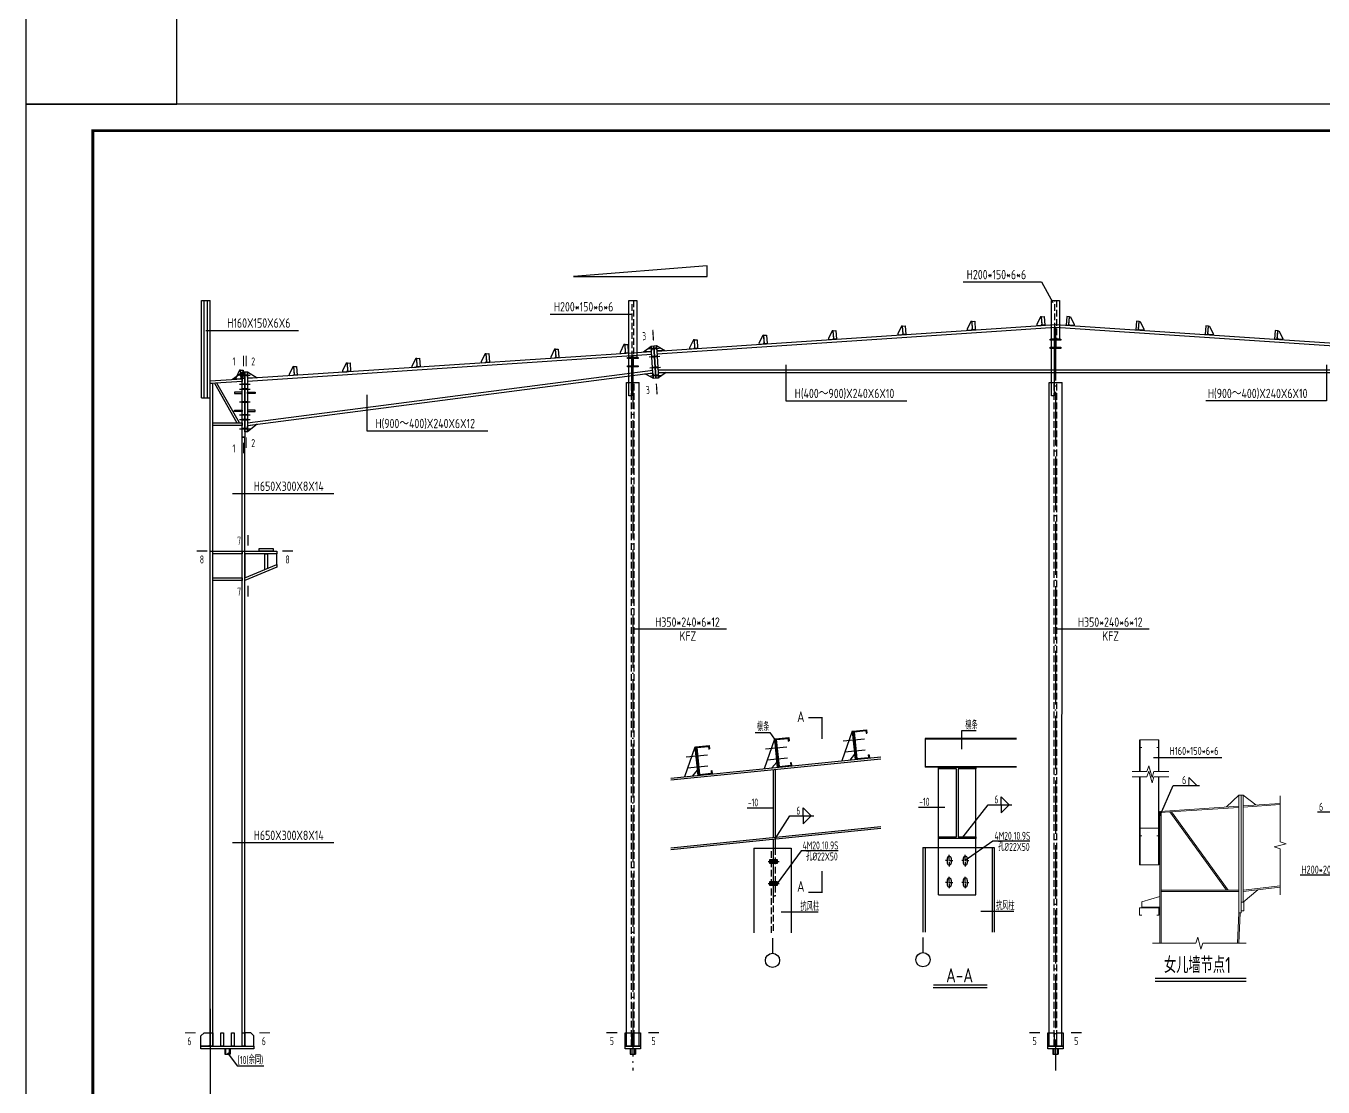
# Model space of a CAD drawing. Extents: x 9539573 to 9710259, y 1656270 to 2510207.
# Drawn here: x 9598809 to 9647288, y 1678941 to 1718589 of the extents above; entities that cross this region are included whole.
import ezdxf
from ezdxf.enums import TextEntityAlignment as Align

# ---------------------------------------------------------------- set-up
doc = ezdxf.new("R2010")
doc.units = 0
doc.header["$LTSCALE"] = 1000
doc.header["$MEASUREMENT"] = 0
for name, pattern in [('30', [0]), ('CABLIN', [0.35, 0.25, -0.1]), ('CONTINOUS', [0]), ('DASH', [0.35, 0.25, -0.1]), ('DOTE', [2.42, 2, -0.2, 0.02, -0.2])]:
    doc.linetypes.add(name, pattern=pattern)
doc.layers.get('0').update_dxf_attribs({"linetype": 'CONTINUOUS'})
for name, color, linetype in [('10', 7, 'CONTINUOUS'), ('114', 2, 'CONTINUOUS'), ('116', 1, 'CONTINUOUS'), ('12', 142, 'CONTINUOUS'), ('14', 142, 'CONTINUOUS'), ('AXIS', 3, 'CONTINUOUS'), ('BOARD1', 2, 'CONTINOUS'), ('BOLT', 3, 'CONTINUOUS'), ('DIM', 3, 'CONTINUOUS'), ('DOTE', 8, 'DOTE'), ('killer_tk0.0000', 1, 'CONTINUOUS'), ('killer_tk3.0000', 1, 'CONTINUOUS'), ('PUB_DIM', 3, 'CONTINUOUS'), ('PUB_TITLE', 4, 'CONTINUOUS'), ('TEXT', 7, 'CONTINUOUS'), ('THIN', 7, 'CONTINUOUS'), ('WELD', 7, 'CONTINUOUS'), ('一般文字', 6, 'CONTINUOUS'), ('字符串标注', 6, 'CONTINUOUS'), ('柱子', 142, 'CONTINUOUS'), ('标注文字', 3, 'CONTINUOUS'), ('螺栓孔标注', 6, 'CONTINUOUS'), ('钢结构', 3, 'CONTINUOUS')]:
    doc.layers.add(name, color=color, linetype=linetype)
doc.styles.add('_HZTXT', font='atssdeng.shx', dxfattribs={"width": 0.8, "bigfont": 'atssdchn.shx'})
doc.styles.add('hztxt', font='atssdeng.shx', dxfattribs={"width": 0.7, "height": 10, "bigfont": 'atssdchn.shx'})
doc.styles.get("Standard").update_dxf_attribs({"font": 'atssdeng.shx', "bigfont": 'atssdchn.shx'})
doc.styles.add('TSSD_Label', font='Tssdeng.shx', dxfattribs={"width": 0.7, "bigfont": 'hztxt.shx'})
doc.styles.add('TSSD_REIN', font='atssdeng.shx', dxfattribs={"width": 0.7, "bigfont": 'atssdchn.shx'})
doc.dimstyles.new('TSSD_LEADER_STYLE_200.0', dxfattribs={"dimtxt": 0.18, "dimasz": 200, "dimexe": 0.18, "dimexo": 0.0625, "dimgap": 0.09, "dimtad": 0, "dimtih": 1, "dimtoh": 1, "dimdec": 4, "dimzin": 0, "dimdsep": 46, "dimtxsty": 'Standard', "dimcen": 0.09, "dimadec": 0, "dimazin": 0, "dimtfac": 1, "dimtdec": 4, "dimtofl": 0, "dimtmove": 0, "dimatfit": 3, "dimfxl": 1, "dimtolj": 1, "dimtzin": 0, "dimarcsym": 0})

# ---------------------------------------------------------------- blocks, each defined once
blk = doc.blocks.new('A$C751245C4')
at = {"layer": '钢结构', "lineweight": 15}
for p, q in [((190, 176), (20, 126)), ((20, 76), (20, 126)), ((190, 76), (190, 176)), ((20, 76), (190, 76)), ((20, 70), (20, 76)), ((20, 70), (190, 70)), ((190, 70), (190, 76))]:
    blk.add_line(p, q, dxfattribs=at)
blk.add_lwpolyline([(20, 0), (3, 0, -0.414214), (0, 3), (0, 67, -0.414214), (3, 70), (177, 70, -0.414214), (180, 67), (180, 3, -0.414214), (177, 0), (160, 0)], format="xyb", dxfattribs=at)
blk = doc.blocks.new('_WELD004')
at = {"color": 0, "linetype": 'ByBlock', "lineweight": 15}
for p, q in [((0, 1), (1, 0)), ((0, 0), (0, 1))]:
    blk.add_line(p, q, dxfattribs=at)

msp = doc.modelspace()

# ---------------------------------------------------------------- hatches: boundary and pattern name
at = {"layer": 'killer_tk0.0000'}
for points in [[(9626611.5, 1687440.5), (9626879.5, 1687440.5), (9626879.5, 1687293.9), (9626611.5, 1687293.9)], [(9626611.5, 1686623.7), (9626879.5, 1686623.7), (9626879.5, 1686477), (9626611.5, 1686477)]]:
    msp.add_hatch(color=256, dxfattribs=at).paths.add_polyline_path(points)
at = {"layer": '钢结构', "lineweight": 15}
h = msp.add_hatch(dxfattribs=at)
h.set_pattern_fill('STEEL', color=256, scale=40, style=0)
h.set_pattern_definition([(45, (6552808.27, 1091627.41), (-89.802561, 89.802561), []), (45, (6552808.27, 1091690.91), (-89.802561, 89.802561), [])])
h.paths.add_polyline_path([(9641152.7, 1687442.1), (9641192.7, 1687442.1), (9641192.7, 1689042.1), (9641152.7, 1689042.1)])

# ---------------------------------------------------------------- linework, layer by layer
at = {"layer": '10', "color": 6, "elevation": -193.1}
msp.add_lwpolyline([(9619272.8, 1709227.4), (9624272.8, 1709227.4), (9624272.8, 1709627.4)], close=True, dxfattribs=at)
at = {"layer": '10', "const_width": 45}
for points in [[(9622236.3, 1707234.9), (9622262.9, 1706835.8)], [(9606939.5, 1706266.7), (9606939.5, 1705866.7)], [(9607039.5, 1706266.7), (9607039.5, 1705866.7)], [(9622396.9, 1704826), (9622370.3, 1705225.1)], [(9606939.5, 1702618.5), (9606939.5, 1703018.5)], [(9607039.5, 1702818.5), (9607039.5, 1703218.5)], [(9607111.3, 1699569.3), (9607111.3, 1699169.3)], [(9605189.5, 1698969.3), (9605589.5, 1698969.3)], [(9608789.5, 1698969.3), (9608389.5, 1698969.3)], [(9607111.3, 1697269.4), (9607111.3, 1697669.4)], [(9604749.5, 1680969.4), (9605149.5, 1680969.4)], [(9607929.5, 1680969.4), (9607529.5, 1680969.4)], [(9620506.3, 1680975.3), (9620906.3, 1680975.3)], [(9622465.6, 1680975.3), (9622065.6, 1680975.3)], [(9636306.3, 1680975.3), (9636706.3, 1680975.3)], [(9638265.6, 1680975.3), (9637865.6, 1680975.3)]]:
    msp.add_lwpolyline(points, dxfattribs=at)
at = {"layer": '114'}
for p, q in [((9622083.3, 1706523.2), (9622482.4, 1706549.8)), ((9622103.2, 1706223.9), (9622502.4, 1706250.5)), ((9606789.5, 1705542.7), (9607189.5, 1705542.7)), ((9622130.3, 1705818.7), (9622529.4, 1705845.3)), ((9622150.2, 1705519.2), (9622549.3, 1705545.8)), ((9606789.5, 1705202.5), (9607189.5, 1705202.5)), ((9606789.5, 1705022.5), (9607189.5, 1705022.5)), ((9606789.5, 1704540.5), (9607189.5, 1704540.5)), ((9606789.5, 1704059.3), (9607189.5, 1704059.3)), ((9606789.5, 1703879.3), (9607189.5, 1703879.3)), ((9606789.5, 1703538.5), (9607189.5, 1703538.5))]:
    msp.add_line(p, q, dxfattribs=at)
at = {"layer": '114', "color": 1, "const_width": 70}
for points in [[(9622183.1, 1706529.8), (9622382.6, 1706543.1)], [(9622203, 1706230.5), (9622402.6, 1706243.8)], [(9606889.5, 1705542.7), (9607089.5, 1705542.7)], [(9622230, 1705825.3), (9622429.6, 1705838.6)], [(9622250, 1705525.8), (9622449.6, 1705539.1)], [(9606889.5, 1705202.5), (9607089.5, 1705202.5)], [(9606889.5, 1705022.5), (9607089.5, 1705022.5)], [(9606889.5, 1704540.5), (9607089.5, 1704540.5)], [(9606889.5, 1704059.3), (9607089.5, 1704059.3)], [(9606889.5, 1703879.3), (9607089.5, 1703879.3)], [(9606889.5, 1703538.5), (9607089.5, 1703538.5)]]:
    msp.add_lwpolyline(points, dxfattribs=at)
at = {"layer": '116'}
for points in [[(9606239.5, 1680369.4), (9606239.5, 1680169.4)], [(9606269.5, 1680369.4), (9606269.5, 1680169.4)], [(9606409.5, 1680369.4), (9606409.5, 1680169.4)], [(9606439.5, 1680369.4), (9606439.5, 1680169.4)], [(9621389.5, 1680369.4), (9621389.5, 1680169.4)], [(9621419.5, 1680369.4), (9621419.5, 1680169.4)], [(9621559.5, 1680369.4), (9621559.5, 1680169.4)], [(9621589.5, 1680369.4), (9621589.5, 1680169.4)], [(9637189.5, 1680369.4), (9637189.5, 1680169.4)], [(9637219.5, 1680369.4), (9637219.5, 1680169.4)], [(9637359.5, 1680369.4), (9637359.5, 1680169.4)], [(9637389.5, 1680369.4), (9637389.5, 1680169.4)], [(9606239.5, 1680169.4), (9606439.5, 1680169.4)], [(9621389.5, 1680169.4), (9621589.5, 1680169.4)], [(9637189.5, 1680169.4), (9637389.5, 1680169.4)]]:
    msp.add_lwpolyline(points, dxfattribs=at)
at = {"layer": '12'}
for points in [[(9633988.8, 1707256.1), (9633991.5, 1707216.2), (9634151.1, 1707226.8), (9634188.4, 1707269.4), (9634169.8, 1707548.8), (9634129.8, 1707546.1), (9633988.8, 1707256.1)], [(9634169.8, 1707548.8), (9634269.5, 1707555.4)], [(9634191, 1707229.5), (9634169.8, 1707548.8)], [(9634269.5, 1707555.4), (9634290.8, 1707236.1)], [(9636588.4, 1707430.7), (9636591, 1707390.8), (9636750.7, 1707401.5), (9636787.9, 1707444), (9636769.3, 1707723.4), (9636729.4, 1707720.8), (9636588.4, 1707430.7)], [(9636769.3, 1707723.4), (9636869.1, 1707730.1)], [(9636790.6, 1707404.1), (9636769.3, 1707723.4)], [(9636890.4, 1707410.8), (9636790.6, 1707404.1)], [(9636869.1, 1707730.1), (9636890.4, 1707410.8)], [(9637709.9, 1707730.1), (9637688.6, 1707410.8)], [(9637688.6, 1707410.8), (9637788.4, 1707404.1)], [(9637809.7, 1707723.4), (9637709.9, 1707730.1)], [(9637788.4, 1707404.1), (9637809.7, 1707723.4)], [(9637990.6, 1707430.7), (9637987.9, 1707390.8), (9637828.3, 1707401.5), (9637791.1, 1707444), (9637809.7, 1707723.4), (9637849.6, 1707720.8), (9637990.6, 1707430.7)], [(9640309.5, 1707555.4), (9640288.2, 1707236.1)], [(9640409.2, 1707548.8), (9640309.5, 1707555.4)], [(9640388, 1707229.5), (9640409.2, 1707548.8)], [(9640590.2, 1707256.1), (9640587.5, 1707216.2), (9640427.9, 1707226.8), (9640390.6, 1707269.4), (9640409.2, 1707548.8), (9640449.1, 1707546.1), (9640590.2, 1707256.1)], [(9626206.1, 1706737.7), (9626208.7, 1706697.8), (9626368.4, 1706708.4), (9626405.6, 1706751), (9626387, 1707030.4), (9626347.1, 1707027.7), (9626206.1, 1706737.7)], [(9626387, 1707030.4), (9626486.8, 1707037)], [(9626408.3, 1706711.1), (9626387, 1707030.4)], [(9626486.8, 1707037), (9626508.1, 1706717.7)], [(9628800.3, 1706910.5), (9628803, 1706870.6), (9628962.6, 1706881.2), (9628999.9, 1706923.8), (9628981.3, 1707203.2), (9628941.3, 1707200.5), (9628800.3, 1706910.5)], [(9628981.3, 1707203.2), (9629081, 1707209.8)], [(9629002.5, 1706883.9), (9628981.3, 1707203.2)], [(9629081, 1707209.8), (9629102.3, 1706890.5)], [(9631394.6, 1707083.3), (9631397.2, 1707043.4), (9631556.9, 1707054), (9631594.1, 1707096.6), (9631575.5, 1707376), (9631535.6, 1707373.3), (9631394.6, 1707083.3)], [(9631575.5, 1707376), (9631675.3, 1707382.6)], [(9631596.8, 1707056.7), (9631575.5, 1707376)], [(9631696.6, 1707063.3), (9631596.8, 1707056.7)], [(9631675.3, 1707382.6), (9631696.6, 1707063.3)], [(9634290.8, 1707236.1), (9634191, 1707229.5)], [(9640288.2, 1707236.1), (9640388, 1707229.5)], [(9642903.7, 1707382.6), (9642882.4, 1707063.3)], [(9642882.4, 1707063.3), (9642982.2, 1707056.7)], [(9643003.5, 1707376), (9642903.7, 1707382.6)], [(9642982.2, 1707056.7), (9643003.5, 1707376)], [(9643184.4, 1707083.3), (9643181.8, 1707043.4), (9643022.1, 1707054), (9642984.9, 1707096.6), (9643003.5, 1707376), (9643043.4, 1707373.3), (9643184.4, 1707083.3)], [(9645498, 1707209.8), (9645476.7, 1706890.5)], [(9645597.7, 1707203.2), (9645498, 1707209.8)], [(9645576.5, 1706883.9), (9645597.7, 1707203.2)], [(9645778.7, 1706910.5), (9645776, 1706870.6), (9645616.4, 1706881.2), (9645579.1, 1706923.8), (9645597.7, 1707203.2), (9645637.6, 1707200.5), (9645778.7, 1706910.5)], [(9618423.3, 1706218.9), (9618426, 1706179), (9618585.7, 1706189.6), (9618622.9, 1706232.2), (9618604.3, 1706511.6), (9618564.4, 1706508.9), (9618423.3, 1706218.9)], [(9618604.3, 1706511.6), (9618704.1, 1706518.2)], [(9618625.6, 1706192.3), (9618604.3, 1706511.6)], [(9618704.1, 1706518.2), (9618725.3, 1706199)], [(9621017.6, 1706392), (9621020.2, 1706352.1), (9621179.9, 1706362.7), (9621217.1, 1706405.3), (9621198.5, 1706684.7), (9621158.6, 1706682), (9621017.6, 1706392)], [(9621198.5, 1706684.7), (9621298.3, 1706691.3)], [(9621219.8, 1706365.4), (9621198.5, 1706684.7)], [(9621298.3, 1706691.3), (9621319.6, 1706372)], [(9623611.8, 1706564.9), (9623614.5, 1706525), (9623774.1, 1706535.6), (9623811.4, 1706578.2), (9623792.8, 1706857.6), (9623752.8, 1706854.9), (9623611.8, 1706564.9)], [(9623792.8, 1706857.6), (9623892.5, 1706864.2)], [(9623814, 1706538.3), (9623792.8, 1706857.6)], [(9623913.8, 1706544.9), (9623814, 1706538.3)], [(9623892.5, 1706864.2), (9623913.8, 1706544.9)], [(9626508.1, 1706717.7), (9626408.3, 1706711.1)], [(9629102.3, 1706890.5), (9629002.5, 1706883.9)], [(9645476.7, 1706890.5), (9645576.5, 1706883.9)], [(9610640.6, 1705699.7), (9610643.3, 1705659.8), (9610803, 1705670.5), (9610840.2, 1705713), (9610821.6, 1705992.4), (9610781.7, 1705989.8), (9610640.6, 1705699.7)], [(9610821.6, 1705992.4), (9610921.4, 1705999.1)], [(9610842.9, 1705673.1), (9610821.6, 1705992.4)], [(9610921.4, 1705999.1), (9610942.6, 1705679.8)], [(9613234.9, 1705872.8), (9613237.5, 1705832.9), (9613397.2, 1705843.5), (9613434.4, 1705886.1), (9613415.8, 1706165.5), (9613375.9, 1706162.8), (9613234.9, 1705872.8)], [(9613415.8, 1706165.5), (9613515.6, 1706172.1)], [(9613437.1, 1705846.2), (9613415.8, 1706165.5)], [(9613515.6, 1706172.1), (9613536.9, 1705852.8)], [(9615829.1, 1706045.9), (9615831.8, 1706005.9), (9615991.4, 1706016.6), (9616028.7, 1706059.2), (9616010, 1706338.5), (9615970.1, 1706335.9), (9615829.1, 1706045.9)], [(9616010, 1706338.5), (9616109.8, 1706345.2)], [(9616031.3, 1706019.3), (9616010, 1706338.5)], [(9616131.1, 1706025.9), (9616031.3, 1706019.3)], [(9616109.8, 1706345.2), (9616131.1, 1706025.9)], [(9618725.3, 1706199), (9618625.6, 1706192.3)], [(9621319.6, 1706372), (9621219.8, 1706365.4)], [(9606649.5, 1705433.5), (9606652.2, 1705393.6), (9606811.8, 1705404.2), (9606849.1, 1705446.8), (9606830.4, 1705726.2), (9606790.5, 1705723.5), (9606649.5, 1705433.5)], [(9606830.4, 1705726.2), (9606930.2, 1705732.8)], [(9606851.7, 1705406.9), (9606830.4, 1705726.2)], [(9606930.2, 1705732.8), (9606951.5, 1705413.5)], [(9608645.1, 1705566.6), (9608647.7, 1705526.7), (9608807.4, 1705537.4), (9608844.6, 1705579.9), (9608826, 1705859.3), (9608786.1, 1705856.6), (9608645.1, 1705566.6)], [(9608826, 1705859.3), (9608925.8, 1705866)], [(9608847.3, 1705540), (9608826, 1705859.3)], [(9608947.1, 1705546.7), (9608847.3, 1705540)], [(9608925.8, 1705866), (9608947.1, 1705546.7)], [(9610942.6, 1705679.8), (9610842.9, 1705673.1)], [(9613536.9, 1705852.8), (9613437.1, 1705846.2)], [(9606951.5, 1705413.5), (9606851.7, 1705406.9)]]:
    msp.add_lwpolyline(points, dxfattribs=at)
at = {"layer": '14'}
for p, q in [((9621203.5, 1680469.4), (9621203.5, 1680969.4)), ((9621203.5, 1680969.4), (9621439.5, 1680969.4)), ((9621439.5, 1680969.4), (9621439.5, 1680469.4)), ((9621539.5, 1680469.4), (9621539.5, 1680969.4)), ((9621539.5, 1680969.4), (9621775.5, 1680969.4)), ((9621775.5, 1680969.4), (9621775.5, 1680469.4)), ((9637003.5, 1680469.4), (9637003.5, 1680969.4)), ((9637003.5, 1680969.4), (9637239.5, 1680969.4)), ((9637239.5, 1680969.4), (9637239.5, 1680469.4)), ((9637339.5, 1680469.4), (9637339.5, 1680969.4)), ((9637339.5, 1680969.4), (9637575.5, 1680969.4)), ((9637575.5, 1680969.4), (9637575.5, 1680469.4)), ((9621203.5, 1680369.4), (9621203.5, 1680469.4)), ((9621439.5, 1680469.4), (9621203.5, 1680469.4)), ((9621203.5, 1680469.4), (9621775.5, 1680469.4)), ((9621775.5, 1680369.4), (9621203.5, 1680369.4)), ((9621775.5, 1680469.4), (9621539.5, 1680469.4)), ((9621775.5, 1680469.4), (9621775.5, 1680369.4)), ((9637003.5, 1680369.4), (9637003.5, 1680469.4)), ((9637239.5, 1680469.4), (9637003.5, 1680469.4)), ((9637003.5, 1680469.4), (9637575.5, 1680469.4)), ((9637575.5, 1680369.4), (9637003.5, 1680369.4)), ((9637575.5, 1680469.4), (9637339.5, 1680469.4)), ((9637575.5, 1680469.4), (9637575.5, 1680369.4))]:
    msp.add_line(p, q, dxfattribs=at)
for points in [[(9621890.4, 1706410.1), (9622176.4, 1706629.6)], [(9622187.1, 1706470), (9622149.8, 1706427.4)], [(9622176.4, 1706629.6), (9622276.2, 1706636.3)], [(9622257.2, 1705418.1), (9622176.4, 1706629.6)], [(9622176.4, 1706629.6), (9622187.1, 1706470)], [(9622276.2, 1706636.3), (9622376, 1706642.9)], [(9622276.2, 1706636.3), (9622357, 1705424.7)], [(9622357, 1705424.7), (9622276.2, 1706636.3)], [(9622376, 1706642.9), (9622456.7, 1705431.4)], [(9622386.6, 1706483.3), (9622376, 1706642.9)], [(9622376, 1706642.9), (9622688.6, 1706463.3)], [(9622429.2, 1706446), (9622386.6, 1706483.3)], [(9622688.6, 1706463.3), (9622429.2, 1706446)], [(9622149.8, 1706427.4), (9621890.4, 1706410.1)], [(9606530.3, 1705385.4), (9606889.5, 1705649.4)], [(9606889.5, 1703218.5), (9606889.5, 1705666.7)], [(9606889.5, 1705666.7), (9606989.5, 1705666.7)], [(9606889.5, 1705649.4), (9606889.5, 1705449.4)], [(9606989.5, 1705666.7), (9606989.5, 1703218.5)], [(9606989.5, 1703418.5), (9606989.5, 1705666.7)], [(9606989.5, 1705666.7), (9607089.5, 1705666.7)], [(9607089.5, 1705666.7), (9607089.5, 1703418.5)], [(9607089.5, 1705462.7), (9607089.5, 1705662.7)], [(9607089.5, 1705662.7), (9607448.7, 1705446.7)], [(9621945.9, 1705587), (9622203.7, 1705620.4)], [(9622256.7, 1705426), (9621945.9, 1705587)], [(9622203.7, 1705620.4), (9622246, 1705585.7)], [(9622246, 1705585.7), (9622256.7, 1705426)], [(9622445.6, 1705598.6), (9622482.9, 1705638.5)], [(9622456.2, 1705438.9), (9622445.6, 1705598.6)], [(9622742.9, 1705638.5), (9622456.2, 1705438.9)], [(9622482.9, 1705638.5), (9622742.9, 1705638.5)], [(9605689.5, 1705329.4), (9606889.5, 1705409.4)], [(9605689.5, 1705229.1), (9605689.5, 1705329.4)], [(9606889.5, 1705309.2), (9605689.5, 1705229.1)], [(9605850.5, 1705239.9), (9606688.9, 1703758.9)], [(9606793.2, 1703758.9), (9605944.1, 1705246.1)], [(9606849.6, 1705406.7), (9606530.3, 1705385.4)], [(9606889.5, 1705449.4), (9606849.6, 1705406.7)], [(9606889.5, 1705409.4), (9606889.5, 1705309.2)], [(9607129.4, 1705425.4), (9607089.5, 1705462.7)], [(9607448.7, 1705446.7), (9607129.4, 1705425.4)], [(9622357, 1705424.7), (9622257.2, 1705418.1)], [(9622456.7, 1705431.4), (9622357, 1705424.7)], [(9606889.5, 1704902.5), (9606599.5, 1704902.5)], [(9606599.5, 1704902.5), (9606599.5, 1704852.5)], [(9606599.5, 1704852.5), (9606889.5, 1704852.5)], [(9606889.5, 1704852.5), (9606889.5, 1704902.5)], [(9607089.5, 1704902.5), (9607379.5, 1704902.5)], [(9607089.5, 1704852.5), (9607089.5, 1704902.5)], [(9607379.5, 1704852.5), (9607089.5, 1704852.5)], [(9607379.5, 1704902.5), (9607379.5, 1704852.5)], [(9606599.5, 1704179.3), (9606599.5, 1704229.3)], [(9606599.5, 1704229.3), (9606889.5, 1704229.3)], [(9606889.5, 1704179.3), (9606599.5, 1704179.3)], [(9606889.5, 1704229.3), (9606889.5, 1704179.3)], [(9607379.5, 1704229.3), (9607089.5, 1704229.3)], [(9607089.5, 1704229.3), (9607089.5, 1704179.3)], [(9607089.5, 1704179.3), (9607379.5, 1704179.3)], [(9607379.5, 1704179.3), (9607379.5, 1704229.3)], [(9605789.5, 1703758.9), (9606889.5, 1703758.9)], [(9605789.5, 1703658.9), (9605789.5, 1703758.9)], [(9606889.5, 1703658.9), (9605789.5, 1703658.9)], [(9606889.5, 1703758.9), (9606889.5, 1703658.9)], [(9607446.5, 1703704.8), (9607089.5, 1703418.5)], [(9607089.5, 1703618.5), (9607129.2, 1703663.7)], [(9607089.5, 1703418.5), (9607089.5, 1703618.5)], [(9607129.2, 1703663.7), (9607446.5, 1703704.8)], [(9606989.5, 1703218.5), (9606889.5, 1703218.5)], [(9607089.5, 1703418.5), (9606989.5, 1703418.5)], [(9605789.5, 1698969.3), (9606889.5, 1698969.3)], [(9605789.5, 1698869.3), (9605789.5, 1698969.3)], [(9606889.5, 1698869.3), (9605789.5, 1698869.3)], [(9606889.5, 1698969.3), (9606889.5, 1698869.3)], [(9606989.5, 1698969.3), (9608189.5, 1698969.3)], [(9606989.5, 1698869.3), (9606989.5, 1698969.3)], [(9608189.5, 1698869.3), (9606989.5, 1698869.3)], [(9606989.5, 1698869.3), (9606989.5, 1697969.4)], [(9608189.5, 1698869.3), (9606989.5, 1698869.3)], [(9607529.5, 1699069.3), (9608049.5, 1699069.3)], [(9607529.5, 1698969.3), (9607529.5, 1699069.3)], [(9608049.5, 1698969.3), (9607529.5, 1698969.3)], [(9607739.5, 1698281.9), (9607739.5, 1698869.3)], [(9607739.5, 1698869.3), (9607839.5, 1698869.3)], [(9607839.5, 1698869.3), (9607839.5, 1698323.5)], [(9608049.5, 1699069.3), (9608049.5, 1698969.3)], [(9608189.5, 1698969.3), (9608189.5, 1698869.3)], [(9608189.5, 1698469.3), (9608189.5, 1698869.3)], [(9606989.5, 1697969.4), (9608189.5, 1698469.3)], [(9606989.5, 1697969.4), (9608189.5, 1698469.3)], [(9608189.5, 1698369.3), (9606989.5, 1697869.4)], [(9608189.5, 1698469.3), (9608189.5, 1698369.3)], [(9605789.5, 1697969.4), (9606889.5, 1697969.4)], [(9605789.5, 1697869.4), (9605789.5, 1697969.4)], [(9606889.5, 1697869.4), (9605789.5, 1697869.4)], [(9606889.5, 1697969.4), (9606889.5, 1697869.4)], [(9606989.5, 1697869.4), (9606989.5, 1697969.4)], [(9605349.5, 1680849.4), (9605469.5, 1680969.4)], [(9605349.5, 1680469.4), (9605349.5, 1680849.4)], [(9605469.5, 1680969.4), (9605689.5, 1680969.4)], [(9605689.5, 1680969.4), (9605689.5, 1680509.4)], [(9605689.5, 1680469.4), (9605689.5, 1680969.4)], [(9605689.5, 1680969.4), (9605789.5, 1680969.4)], [(9605789.5, 1680969.4), (9605789.5, 1680469.4)], [(9606089.5, 1680469.4), (9606089.5, 1680969.4)], [(9606089.5, 1680969.4), (9606189.5, 1680969.4)], [(9606189.5, 1680969.4), (9606189.5, 1680469.4)], [(9606489.5, 1680469.4), (9606489.5, 1680969.4)], [(9606489.5, 1680969.4), (9606589.5, 1680969.4)], [(9606589.5, 1680969.4), (9606589.5, 1680469.4)], [(9606889.5, 1680469.4), (9606889.5, 1680969.4)], [(9606889.5, 1680969.4), (9606989.5, 1680969.4)], [(9606989.5, 1680969.4), (9606989.5, 1680509.4)], [(9607209.5, 1680969.4), (9606989.5, 1680969.4)], [(9606989.5, 1680969.4), (9606989.5, 1680469.4)], [(9607329.5, 1680849.4), (9607209.5, 1680969.4)], [(9607329.5, 1680469.4), (9607329.5, 1680849.4)], [(9605349.5, 1680369.4), (9605349.5, 1680469.4)], [(9605349.5, 1680469.4), (9607329.5, 1680469.4)], [(9605649.5, 1680469.4), (9605349.5, 1680469.4)], [(9607329.5, 1680369.4), (9605349.5, 1680369.4)], [(9605689.5, 1680509.4), (9605649.5, 1680469.4)], [(9605789.5, 1680469.4), (9605689.5, 1680469.4)], [(9606189.5, 1680469.4), (9606089.5, 1680469.4)], [(9606589.5, 1680469.4), (9606489.5, 1680469.4)], [(9606989.5, 1680469.4), (9606889.5, 1680469.4)], [(9606989.5, 1680509.4), (9607029.5, 1680469.4)], [(9607029.5, 1680469.4), (9607329.5, 1680469.4)], [(9607329.5, 1680469.4), (9607329.5, 1680369.4)]]:
    msp.add_lwpolyline(points, dxfattribs=at)
at = {"layer": 'AXIS'}
for p, q in [((9633316.1, 1687441.5, -200), (9633316.1, 1687611.9, -200)), ((9633916.2, 1687441.5, -200), (9633916.2, 1687611.9, -200)), ((9633275.5, 1687400.8, -200), (9633181.2, 1687400.8, -200)), ((9633322.9, 1687400.8, -200), (9633309.3, 1687400.8, -200)), ((9633316.1, 1687407.6, -200), (9633316.1, 1687394, -200)), ((9633316.1, 1687360.2, -200), (9633316.1, 1687186.4, -200)), ((9633356.8, 1687400.8, -200), (9633451, 1687400.8, -200)), ((9633875.5, 1687400.8, -200), (9633781.3, 1687400.8, -200)), ((9633923, 1687400.8, -200), (9633909.4, 1687400.8, -200)), ((9633916.2, 1687407.6, -200), (9633916.2, 1687394, -200)), ((9633916.2, 1687360.2, -200), (9633916.2, 1687186.4, -200)), ((9633956.8, 1687400.8, -200), (9634051.1, 1687400.8, -200)), ((9633275.5, 1686583.9, -200), (9633181.2, 1686583.9, -200)), ((9633322.9, 1686583.9, -200), (9633309.3, 1686583.9, -200)), ((9633316.1, 1686624.6, -200), (9633316.1, 1686795.1, -200)), ((9633316.1, 1686590.7, -200), (9633316.1, 1686577.2, -200)), ((9633356.8, 1686583.9, -200), (9633451, 1686583.9, -200)), ((9633875.5, 1686583.9, -200), (9633781.3, 1686583.9, -200)), ((9633923, 1686583.9, -200), (9633909.4, 1686583.9, -200)), ((9633916.2, 1686624.6, -200), (9633916.2, 1686795.1, -200)), ((9633916.2, 1686590.7, -200), (9633916.2, 1686577.2, -200)), ((9633956.8, 1686583.9, -200), (9634051.1, 1686583.9, -200)), ((9633316.1, 1686543.3, -200), (9633316.1, 1686369.5, -200)), ((9633916.2, 1686543.3, -200), (9633916.2, 1686369.5, -200))]:
    msp.add_line(p, q, dxfattribs=at)
at = {"layer": 'BOARD1'}
msp.add_line((9641012.2, 1682902.7, 230993.1), (9644419.9, 1682902.7, 230993.1), dxfattribs=at)
at = {"layer": 'BOLT'}
for centre, start, end in [((9633316.1, 1687494, -200), 0, 180), ((9633916.2, 1687494, -200), 0, 180), ((9633316.1, 1687307, -200), 180, 0), ((9633916.2, 1687307, -200), 180, 0), ((9633316.1, 1686677.2, -200), 0, 180), ((9633916.2, 1686677.2, -200), 0, 180), ((9633316.1, 1686490.1, -200), 180, 0), ((9633916.2, 1686490.1, -200), 180, 0)]:
    msp.add_arc(centre, 73.2, start, end, dxfattribs=at)
at = {"layer": 'DIM'}
for p, q in [((9626712, 1684504.2, -200), (9626712, 1683940.2, -200)), ((9632334.7, 1684529.8, -200), (9632334.7, 1683965.8, -200))]:
    msp.add_line(p, q, dxfattribs=at)
for centre in [(9626712, 1683673.5, -200), (9632334.7, 1683699.1, -200)]:
    msp.add_circle(centre, 266.7, dxfattribs=at)
at = {"layer": 'DOTE'}
for points in [[(9637289.9, 1707337.1), (9637289.5, 1679564.4)], [(9621489.9, 1706283.2), (9621489.5, 1679564.4)]]:
    msp.add_lwpolyline(points, dxfattribs=at)
at = {"layer": 'killer_tk0.0000', "color": 7}
for p, q in [((9626781.2, 1691945.9, -200), (9626397.6, 1690834.8, -200)), ((9626781.2, 1691945.9, -200), (9626821, 1691949.9, -200)), ((9626781.2, 1691945.9, -200), (9626888.4, 1690884.3, -200)), ((9626821, 1691949.9, -200), (9627318.5, 1692000.1, -200)), ((9626821, 1691949.9, -200), (9626928.2, 1690888.3, -200)), ((9626853.9, 1691923, -200), (9627291.7, 1691967.2, -200)), ((9626853.9, 1691923, -200), (9626955, 1690921.2, -200)), ((9627291.7, 1691967.2, -200), (9627301.4, 1691871.1, -200)), ((9627318.5, 1692000.1, -200), (9627331.2, 1691874.1, -200)), ((9629688.4, 1692239.3, -200), (9629304.7, 1691128.2, -200)), ((9629688.4, 1692239.3, -200), (9629728.2, 1692243.3, -200)), ((9629688.4, 1692239.3, -200), (9629795.5, 1691177.7, -200)), ((9629728.2, 1692243.3, -200), (9630225.7, 1692293.5, -200)), ((9629728.2, 1692243.3, -200), (9629835.3, 1691181.7, -200)), ((9629761.1, 1692216.4, -200), (9630198.8, 1692260.6, -200)), ((9629761.1, 1692216.4, -200), (9629862.2, 1691214.6, -200)), ((9630198.8, 1692260.6, -200), (9630208.5, 1692164.5, -200)), ((9630208.5, 1692164.5, -200), (9630238.4, 1692167.5, -200)), ((9630225.7, 1692293.5, -200), (9630238.4, 1692167.5, -200)), ((9623812, 1691646.2, -200), (9623428.3, 1690535.1, -200)), ((9623812, 1691646.2, -200), (9623851.8, 1691650.2, -200)), ((9623812, 1691646.2, -200), (9623919.1, 1690584.6, -200)), ((9623851.8, 1691650.2, -200), (9624349.3, 1691700.4, -200)), ((9623851.8, 1691650.2, -200), (9623958.9, 1690588.7, -200)), ((9623884.7, 1691623.4, -200), (9624322.4, 1691667.6, -200)), ((9623884.7, 1691623.4, -200), (9623985.8, 1690621.5, -200)), ((9624322.4, 1691667.6, -200), (9624332.1, 1691571.4, -200)), ((9624332.1, 1691571.4, -200), (9624362, 1691574.4, -200)), ((9624349.3, 1691700.4, -200), (9624362, 1691574.4, -200)), ((9627301.4, 1691871.1, -200), (9627331.2, 1691874.1, -200)), ((9622911.7, 1690483, -200), (9630762.7, 1691275.3, -200)), ((9622911.7, 1690416, -200), (9630762.7, 1691208.3, -200)), ((9626868.3, 1691083.3, -200), (9626689.4, 1690864.2, -200)), ((9627425.7, 1690938.5, -200), (9626928.2, 1690888.3, -200)), ((9626955, 1690921.2, -200), (9627392.8, 1690965.4, -200)), ((9627383.1, 1691061.5, -200), (9627412.9, 1691064.6, -200)), ((9627383.1, 1691061.5, -200), (9627392.8, 1690965.4, -200)), ((9627383.1, 1691061.5, -200), (9627392.8, 1690965.4, -200)), ((9627412.9, 1691064.6, -200), (9627425.7, 1690938.5, -200)), ((9629775.5, 1691376.7, -200), (9629596.5, 1691157.6, -200)), ((9630332.8, 1691231.9, -200), (9629835.3, 1691181.7, -200)), ((9629862.2, 1691214.6, -200), (9630299.9, 1691258.8, -200)), ((9630290.2, 1691354.9, -200), (9630320.1, 1691358, -200)), ((9630290.2, 1691354.9, -200), (9630299.9, 1691258.8, -200)), ((9630290.2, 1691354.9, -200), (9630299.9, 1691258.8, -200)), ((9630320.1, 1691358, -200), (9630332.8, 1691231.9, -200)), ((9623899.1, 1690783.6, -200), (9623720.1, 1690564.6, -200)), ((9624456.4, 1690638.9, -200), (9623958.9, 1690588.7, -200)), ((9623985.8, 1690621.5, -200), (9624423.5, 1690665.7, -200)), ((9624413.8, 1690761.9, -200), (9624443.7, 1690764.9, -200)), ((9624413.8, 1690761.9, -200), (9624423.5, 1690665.7, -200)), ((9624413.8, 1690761.9, -200), (9624423.5, 1690665.7, -200)), ((9624443.7, 1690764.9, -200), (9624456.4, 1690638.9, -200)), ((9622911.7, 1687883.5, -200), (9630762.7, 1688675.9, -200)), ((9622911.7, 1687816.5, -200), (9630762.7, 1688608.9, -200)), ((9626011.7, 1687866.7, -200), (9626011.7, 1684704.2, -200)), ((9626011.7, 1687866.7, -200), (9627412.4, 1687866.7, -200)), ((9627412.4, 1687866.7, -200), (9627412.4, 1684704.2, -200)), ((9632334.7, 1687892.4, -200), (9632334.7, 1684729.8, -200)), ((9632334.7, 1687892.4, -200), (9635001.3, 1687892.4, -200)), ((9632410.7, 1687892.4, -200), (9632410.7, 1684729.8, -200)), ((9634925.3, 1687892.4, -200), (9634925.3, 1684729.8, -200)), ((9635001.3, 1687892.4, -200), (9635001.3, 1684729.8, -200))]:
    msp.add_line(p, q, dxfattribs=at)
at = {"layer": 'killer_tk0.0000'}
for p, q in [((9629356.6, 1691871.8, -200), (9630152.1, 1691952.1, -200)), ((9626449.4, 1691578.4, -200), (9627245, 1691658.7, -200)), ((9629414, 1691462.6, -200), (9630173.8, 1691539.2, -200)), ((9623480.2, 1691278.7, -200), (9624275.7, 1691359, -200)), ((9623537.6, 1690869.5, -200), (9624297.4, 1690946.2, -200)), ((9626506.8, 1691169.1, -200), (9627266.7, 1691245.8, -200)), ((9626547, 1687367.2, -200), (9626957.4, 1687367.2, -200)), ((9626547, 1686550.3, -200), (9626957.4, 1686550.3, -200))]:
    msp.add_line(p, q, dxfattribs=at)
at = {"layer": 'killer_tk0.0000', "color": 3}
for p, q in [((9632419.8, 1691959.1, -200), (9632419.8, 1690892.1, -200)), ((9635831.8, 1691959.1, -200), (9632419.8, 1691959.1, -200)), ((9635831.8, 1691940.1, -200), (9632419.8, 1691940.1, -200)), ((9635831.8, 1690911.1, -200), (9632419.8, 1690911.1, -200)), ((9635831.8, 1690892.1, -200), (9632419.8, 1690892.1, -200))]:
    msp.add_line(p, q, dxfattribs=at)
at = {"layer": 'killer_tk0.0000', "color": 7, "elevation": -200}
for points in [[(9626745.5, 1688270.5), (9626745.5, 1690802.9)], [(9626812.5, 1690809.6), (9626812.5, 1688277.2)], [(9632915.8, 1688292.4), (9633582.7, 1688292.4), (9633582.7, 1690825.4), (9632915.8, 1690825.4), (9632915.8, 1690892.1), (9634316.5, 1690892.1), (9634316.5, 1690825.4), (9633649.7, 1690825.4), (9633649.7, 1688292.4), (9634316.5, 1688292.4), (9634316.5, 1688225.7), (9632915.8, 1688225.7), (9632915.8, 1688292.4)], [(9626745.5, 1687866.7), (9626745.5, 1688203.5)], [(9626812.5, 1688210.2), (9626812.5, 1687866.7)]]:
    msp.add_lwpolyline(points, dxfattribs=at)
at = {"layer": 'killer_tk0.0000', "linetype": 'CABLIN', "elevation": -200}
for points in [[(9626678.5, 1684704.2), (9626678.5, 1687866.7)], [(9626812.5, 1687866.7), (9626812.5, 1686073.4), (9626745.5, 1686073.4), (9626745.5, 1687866.7)], [(9626745.5, 1684774.9), (9626745.5, 1687866.7)]]:
    msp.add_lwpolyline(points, dxfattribs=at)
at = {"layer": 'killer_tk0.0000', "elevation": -200}
for points in [[(9626611.5, 1687440.5), (9626879.5, 1687440.5), (9626879.5, 1687293.9), (9626611.5, 1687293.9)], [(9626611.5, 1686623.7), (9626879.5, 1686623.7), (9626879.5, 1686477), (9626611.5, 1686477)]]:
    msp.add_lwpolyline(points, close=True, dxfattribs=at)
at = {"layer": 'killer_tk0.0000'}
for points in [[(9629713.7, 1691988.2, -200), (9629783.4, 1691995.3, -200), (9629729.8, 1691829.1, -200), (9629799.4, 1691836.1, -200)], [(9626806.6, 1691694.8, -200), (9626876.2, 1691701.9, -200), (9626822.6, 1691535.6, -200), (9626892.3, 1691542.7, -200)], [(9629755.2, 1691577.4, -200), (9629824.8, 1691584.4, -200), (9629771.3, 1691418.2, -200), (9629840.9, 1691425.2, -200)], [(9623837.3, 1691395.2, -200), (9623907, 1691402.2, -200), (9623853.4, 1691236, -200), (9623923, 1691243, -200)], [(9623878.8, 1690984.3, -200), (9623948.4, 1690991.4, -200), (9623894.9, 1690825.1, -200), (9623964.5, 1690832.2, -200)], [(9626848, 1691284, -200), (9626917.7, 1691291, -200), (9626864.1, 1691124.8, -200), (9626933.8, 1691131.8, -200)]]:
    msp.add_solid(points, dxfattribs=at)
at = {"layer": 'killer_tk3.0000', "color": 3, "linetype": '30', "ltscale": 0.02}
for p, q in [((9632915.8, 1686124, -200), (9632915.8, 1690892.1, -200)), ((9634316.5, 1686124, -200), (9634316.5, 1690892.1, -200)), ((9633242.9, 1687494, -200), (9633242.9, 1687307, -200)), ((9633389.3, 1687494, -200), (9633389.3, 1687307, -200)), ((9633843, 1687494, -200), (9633843, 1687307, -200)), ((9633989.4, 1687494, -200), (9633989.4, 1687307, -200)), ((9633242.9, 1686677.2, -200), (9633242.9, 1686490.1, -200)), ((9633389.3, 1686677.2, -200), (9633389.3, 1686490.1, -200)), ((9633843, 1686677.2, -200), (9633843, 1686490.1, -200)), ((9633989.4, 1686677.2, -200), (9633989.4, 1686490.1, -200)), ((9632915.8, 1686124, -200), (9634316.5, 1686124, -200))]:
    msp.add_line(p, q, dxfattribs=at)
at = {"layer": 'PUB_DIM'}
msp.add_line((9605689.5, 1681869.4), (9605689.5, 1677239.1), dxfattribs=at)
at = {"layer": 'PUB_TITLE', "color": 1}
msp.add_lwpolyline([(9598809.4, 1715670.4), (9604452.9, 1715670.4), (9604452.9, 1721982.8), (9598809.4, 1721982.8)], close=True, dxfattribs=at)
at = {"layer": 'PUB_TITLE'}
msp.add_lwpolyline([(9598809.4, 1656270.4), (9682909.4, 1656270.4), (9682909.4, 1715670.4), (9598809.4, 1715670.4)], close=True, dxfattribs=at)
at = {"layer": 'PUB_TITLE', "const_width": 100}
msp.add_lwpolyline([(9601309.4, 1657270.4), (9681909.4, 1657270.4), (9681909.4, 1714670.4), (9601309.4, 1714670.4)], close=True, dxfattribs=at)
at = {"layer": 'TEXT'}
for p, q in [((9640955.5, 1691252.1, 200), (9643510.2, 1691252.1, 200)), ((9646429.6, 1686870.6), (9648418.4, 1686870.6))]:
    msp.add_line(p, q, dxfattribs=at)
at = {"layer": 'THIN', "lineweight": 15}
for points in [[(9640152.7, 1690728.9), (9640706.8, 1690728.9), (9640776.8, 1690948.9), (9640896.8, 1690508.9), (9640966.8, 1690728.9), (9641520.8, 1690728.9)], [(9640152.7, 1690528.9), (9640706.8, 1690528.9), (9640776.8, 1690748.9), (9640896.8, 1690308.9), (9640966.8, 1690528.9), (9641520.8, 1690528.9)], [(9645685.8, 1689821.7), (9645685.8, 1688104.5), (9645905.8, 1688034.5), (9645465.8, 1687914.5), (9645685.8, 1687844.5), (9645685.8, 1686127.2)], [(9640912.7, 1684317.3), (9642535, 1684317.3), (9642605, 1684537.3), (9642725, 1684097.3), (9642795, 1684317.3), (9644417.3, 1684317.3)]]:
    msp.add_lwpolyline(points, dxfattribs=at)
at = {"layer": 'WELD'}
for p, q in [((9641691.5, 1690210.1), (9642669.9, 1690210.1)), ((9647761.7, 1689213.6), (9647084.2, 1689213.6))]:
    msp.add_line(p, q, dxfattribs=at)
at = {"layer": '一般文字', "color": 2}
msp.add_line((9632721.7, 1682666.7, -200), (9634736.1, 1682666.7, -200), dxfattribs=at)
at = {"layer": '一般文字', "color": 6, "linetype": 'Continuous', "lineweight": -3, "const_width": 50, "elevation": -200}
for points in [[(9628056.6, 1692741.9), (9628556.6, 1692741.9), (9628556.6, 1691941.9)], [(9628556.6, 1687018.2), (9628556.6, 1686218.2), (9628056.6, 1686218.2)]]:
    msp.add_lwpolyline(points, dxfattribs=at)
at = {"layer": '一般文字', "color": 2}
for points, const_width, elevation in [([(9632718.8, 1682755), (9634735.9, 1682755)], 45, -200), ([(9641012.2, 1683002.8), (9644419.9, 1683002.8)], 54, 230993.1)]:
    msp.add_lwpolyline(points, dxfattribs=dict(at, const_width=const_width, elevation=elevation))
at = {"layer": '字符串标注'}
for p, q in [((9606343.2, 1680214.9), (9606707.3, 1679731.4)), ((9606707.3, 1679731.4), (9607699.2, 1679731.4))]:
    msp.add_line(p, q, dxfattribs=at)
at = {"layer": '柱子'}
for p, q in [((9621249.5, 1680469.4, -200), (9621251.1, 1705268.6, -200)), ((9621251.1, 1705268.6, -200), (9621731.1, 1705268.5, -200)), ((9621729.5, 1680469.4, -200), (9621731.1, 1705268.6, -200)), ((9637049.5, 1680469.4, -200), (9637051.1, 1705262.2, -200)), ((9637051.1, 1705262.2, -200), (9637531.1, 1705262.1, -200)), ((9637529.5, 1680469.4, -200), (9637531.1, 1705262.2, -200))]:
    msp.add_line(p, q, dxfattribs=at)
at = {"layer": '柱子', "linetype": 'DASH'}
for p, q in [((9621439.5, 1680469.4, -200), (9621441.1, 1705268.6, -200)), ((9621539.5, 1680469.4, -200), (9621541.1, 1705268.6, -200)), ((9637239.5, 1680469.4, -200), (9637241.1, 1705262.1, -200)), ((9637339.5, 1680469.4, -200), (9637341.1, 1705262.2, -200))]:
    msp.add_line(p, q, dxfattribs=at)
at = {"layer": '柱子'}
for points in [[(9605369.5, 1704696.5), (9605369.5, 1708329.4)], [(9605369.5, 1708329.4), (9605469.5, 1708329.4)], [(9605369.5, 1708329.4), (9605689.5, 1708329.4)], [(9605469.5, 1704696.5), (9605469.5, 1708329.4)], [(9605589.5, 1704696.5), (9605589.5, 1708329.4)], [(9605589.5, 1708329.4), (9605689.5, 1708329.4)], [(9605689.5, 1704696.5), (9605689.5, 1708329.4)], [(9637439.8, 1708329.4), (9637439.5, 1706891.1), (9637139.5, 1706891.1), (9637139.8, 1708329.4), (9637439.8, 1708329.4), (9637439.8, 1708329.4), (9637439.8, 1708329.4)], [(9634889.5, 1707276), (9637289.5, 1707437.4)], [(9637289.5, 1707437.4), (9639689.5, 1707276)], [(9622389.3, 1706443.4), (9634889.5, 1707276)], [(9622395.9, 1706343.6), (9634896.2, 1707176.2)], [(9634896.2, 1707176.3), (9637289.5, 1707337.1)], [(9637289.5, 1707337.1), (9639682.8, 1707176.2)], [(9639682.8, 1707176.2), (9652183.1, 1706343.6)], [(9639689.5, 1707276), (9652189.7, 1706443.4)], [(9607089.5, 1705422.7), (9622189.7, 1706430.1)], [(9607089.5, 1705322.5), (9622196.4, 1706330.3)], [(9607089.5, 1703759.3), (9622236.7, 1705725.6)], [(9607089.5, 1703658.5), (9622243.4, 1705625.6)], [(9622436.3, 1705738.5), (9634992.3, 1705739.6)], [(9622442.9, 1705638.5), (9634999, 1705639.6)], [(9634992.3, 1705739.7), (9637289.5, 1705741.3)], [(9634999, 1705639.7), (9637289.5, 1705641.3)], [(9637289.5, 1705741.3), (9639586.7, 1705739.7)], [(9637289.5, 1705641.3), (9639580, 1705639.7)], [(9639580, 1705639.6), (9652136, 1705638.5)], [(9639586.7, 1705739.6), (9652142.7, 1705738.5)], [(9605689.5, 1705229.1), (9605789.5, 1705235.8)], [(9605689.5, 1698969.3), (9605689.5, 1705229.1)], [(9605789.5, 1698969.3), (9605789.5, 1705235.8)], [(9605369.5, 1704696.5), (9605689.5, 1704696.5)], [(9606889.5, 1698969.3), (9606889.5, 1703218.5)], [(9606889.5, 1703218.5), (9606989.5, 1703218.5)], [(9606989.5, 1698969.3), (9606989.5, 1703218.5)], [(9605689.5, 1680469.4), (9605689.5, 1698969.3)], [(9605689.5, 1698969.3), (9605789.5, 1698969.3)], [(9605789.5, 1680469.4), (9605789.5, 1698969.3)], [(9605789.5, 1698969.3), (9606889.5, 1698969.3)], [(9606889.5, 1680469.4), (9606889.5, 1698969.3)], [(9606889.5, 1698969.3), (9606989.5, 1698969.3)], [(9606989.5, 1680469.4), (9606989.5, 1698969.3)]]:
    msp.add_lwpolyline(points, dxfattribs=at)
at = {"layer": '柱子', "elevation": -200}
for points in [[(9621641.4, 1708329.4), (9621641.1, 1706199.7), (9621341.1, 1706199.7), (9621341.4, 1708329.4), (9621641.4, 1708329.4), (9621641.4, 1708329.4), (9621641.4, 1708329.4)], [(9637241.1, 1707333.9), (9637241.1, 1704762.3), (9637141.1, 1704762.3), (9637141.1, 1707327.2)], [(9621441.1, 1706279.9), (9621441.1, 1704768.7), (9621341.1, 1704768.7), (9621341.1, 1706273.2)]]:
    msp.add_lwpolyline(points, dxfattribs=at)
at = {"layer": '柱子', "linetype": 'DASH', "elevation": -200}
msp.add_lwpolyline([(9621521.4, 1708329.4), (9621521.1, 1706199.7), (9621461.1, 1706199.7), (9621461.4, 1708329.4)], close=True, dxfattribs=at)
at = {"layer": '柱子', "linetype": 'DASH'}
msp.add_lwpolyline([(9637319.8, 1708329.4), (9637319.5, 1706891.1), (9637259.5, 1706891.1), (9637259.8, 1708329.4)], close=True, dxfattribs=at)
at = {"layer": '柱子'}
msp.add_lwpolyline([(9637089.5, 1706891.1), (9637489.5, 1706891.1), (9637489.5, 1706851.1), (9637305.5, 1706851.1), (9637305.5, 1706581.1), (9637489.5, 1706581.1), (9637489.5, 1706541.1), (9637089.5, 1706541.1), (9637089.5, 1706581.1), (9637273.5, 1706581.1), (9637273.5, 1706851.1), (9637089.5, 1706851.1)], close=True, dxfattribs=at)
at = {"layer": '柱子', "elevation": -200}
msp.add_lwpolyline([(9621291.1, 1706199.7), (9621691.1, 1706199.7), (9621691.1, 1706159.7), (9621507.1, 1706159.7), (9621507.1, 1705889.7), (9621691.1, 1705889.7), (9621691.1, 1705849.7), (9621291.1, 1705849.7), (9621291.1, 1705889.7), (9621475.1, 1705889.7), (9621475.1, 1706159.7), (9621291.1, 1706159.7)], close=True, dxfattribs=at)
at = {"layer": '标注文字', "linetype": 'ByBlock'}
for p, q in [((9633834.5, 1709024.9), (9636759.8, 1709024.9)), ((9636759.8, 1709024.9), (9637194.5, 1708260.8)), ((9618405.5, 1707821.4), (9621461.3, 1707821.4))]:
    msp.add_line(p, q, dxfattribs=at)
at = {"layer": '标注文字'}
for p, q in [((9605531.9, 1707214.3, 200), (9608991.9, 1707214.3, 200)), ((9606523.2, 1701117, 200), (9610316.6, 1701117, 200)), ((9621489.7, 1696062.8), (9624988, 1696062.8)), ((9637289.7, 1696062.8), (9640788, 1696062.8)), ((9606523.2, 1688072.9, 200), (9610316.6, 1688072.9, 200))]:
    msp.add_line(p, q, dxfattribs=at)
at = {"layer": '标注文字', "elevation": 200}
for points in [[(9627215.4, 1705922.3), (9627215.4, 1704583.1), (9631737.1, 1704583.1)], [(9647422.3, 1705922.3), (9647422.3, 1704583.1), (9642900.6, 1704583.1)], [(9611545.1, 1704800), (9611545.1, 1703460.8), (9616066.8, 1703460.8)]]:
    msp.add_lwpolyline(points, dxfattribs=at)
at = {"layer": '螺栓孔标注', "color": 0}
for p, q in [((9634766.2, 1689488.5, -200), (9635654.5, 1689488.5, -200)), ((9635554.5, 1689488.5, -200), (9635254.5, 1689788.5, -200)), ((9635254.5, 1689488.5, -200), (9635254.5, 1689788.5, -200)), ((9635554.5, 1689488.5, -200), (9635254.5, 1689188.5, -200)), ((9635254.5, 1689488.5, -200), (9635254.5, 1689188.5, -200)), ((9625759, 1689370.1, -200), (9626745.5, 1689370.1, -200)), ((9627363.9, 1689070.8, -200), (9628252.2, 1689070.8, -200)), ((9628152.2, 1689070.8, -200), (9627852.2, 1689370.8, -200)), ((9627852.2, 1689070.8, -200), (9627852.2, 1689370.8, -200)), ((9628152.2, 1689070.8, -200), (9627852.2, 1688770.8, -200)), ((9627852.2, 1689070.8, -200), (9627852.2, 1688770.8, -200)), ((9632162.2, 1689395.7, -200), (9633148.8, 1689395.7, -200)), ((9634948.2, 1688124.2, -200), (9633916.2, 1687400.8, -200)), ((9636332.6, 1688124.2, -200), (9634948.2, 1688124.2, -200)), ((9627776.6, 1687765, -200), (9626879.5, 1686550.3, -200)), ((9629161, 1687765, -200), (9627776.6, 1687765, -200)), ((9628419.2, 1685476, -200), (9627034.8, 1685476, -200)), ((9635725.7, 1685501.6, -200), (9634493.8, 1685501.6, -200))]:
    msp.add_line(p, q, dxfattribs=at)
at = {"layer": '螺栓孔标注', "color": 0, "elevation": -200}
for points in [[(9626061.8, 1692191.7), (9626614.1, 1692191.7), (9626781.2, 1691945.9)], [(9634326.2, 1692254.2), (9633774, 1692254.2), (9633774, 1691565.5)], [(9633782, 1688225.7), (9634766.2, 1689488.5)], [(9626812.5, 1688210.2), (9627363.9, 1689070.8)]]:
    msp.add_lwpolyline(points, dxfattribs=at)
at = {"layer": '钢结构', "lineweight": 15}
for p, q in [((9640432.7, 1690728.9), (9640432.7, 1691910.6)), ((9640448.7, 1690728.9), (9640448.7, 1691910.6)), ((9641136.7, 1690728.9), (9641136.7, 1691910.6)), ((9641152.7, 1690728.9), (9641152.7, 1691910.6)), ((9640432.7, 1687242.1), (9640432.7, 1690528.9)), ((9640448.7, 1687242.1), (9640448.7, 1690528.9)), ((9641136.7, 1687242.1), (9641136.7, 1690528.9)), ((9641152.7, 1687242.1), (9641152.7, 1690528.9)), ((9644144.7, 1689845.2), (9643675.4, 1689407.6)), ((9644144.7, 1689845.2), (9644144.7, 1685448.8)), ((9644144.7, 1689845.2), (9644304.7, 1689845.2)), ((9644224.7, 1689845.2), (9644224.7, 1685448.8)), ((9644304.7, 1689845.2), (9644304.7, 1685848.8)), ((9644304.7, 1689845.2), (9644778.9, 1689481.2)), ((9645685.8, 1689541.7), (9644304.7, 1689449.6)), ((9645685.8, 1689493.6), (9644304.7, 1689401.5)), ((9644144.7, 1689438.9), (9641192.7, 1689242.1)), ((9644144.7, 1689390.8), (9641192.7, 1689194)), ((9641192.7, 1684317.3), (9641192.7, 1689242.1)), ((9641240.7, 1684317.3), (9641240.7, 1689197.2)), ((9643684.7, 1686296.8), (9641565.7, 1689218.9)), ((9643744, 1686296.8), (9641622.2, 1689222.7)), ((9641152.7, 1687242.1), (9640432.7, 1687242.1)), ((9644144, 1686296.8), (9641240.7, 1686296.8)), ((9644144, 1686248.8), (9641240.7, 1686248.8)), ((9645685.8, 1686455.6), (9644304.7, 1686297.1)), ((9645685.8, 1686407.2), (9644304.7, 1686248.8)), ((9644304.7, 1685848.8), (9644845.6, 1686310.8)), ((9644304.7, 1685848.8), (9644224.7, 1685848.8)), ((9644224.7, 1685848.8), (9644324.7, 1685848.8)), ((9644324.7, 1685848.8), (9644324.7, 1685528.8)), ((9644089.3, 1684317.3), (9644144.7, 1685451.1)), ((9644137.3, 1684317.3), (9644192.7, 1685448.8)), ((9644224.7, 1685448.8), (9644144.7, 1685448.8)), ((9644324.7, 1685528.8), (9644224.7, 1685528.8))]:
    msp.add_line(p, q, dxfattribs=at)
for points in [[(9640512.7, 1691630.6), (9640444.7, 1691630.6, -0.4142136), (9640432.7, 1691642.6), (9640432.7, 1691898.6, -0.4142136), (9640444.7, 1691910.6), (9641140.7, 1691910.6, -0.4142136), (9641152.7, 1691898.6), (9641152.7, 1691642.6, -0.4142136), (9641140.7, 1691630.6), (9641072.7, 1691630.6)], [(9640512.7, 1688328.7), (9640444.7, 1688328.7, -0.4142136), (9640432.7, 1688340.7), (9640432.7, 1688596.7, -0.4142136), (9640444.7, 1688608.7), (9641140.7, 1688608.7, -0.4142136), (9641152.7, 1688596.7), (9641152.7, 1688340.7, -0.4142136), (9641140.7, 1688328.7), (9641072.7, 1688328.7)]]:
    msp.add_lwpolyline(points, format="xyb", dxfattribs=at)
msp.add_lwpolyline([(9641152.7, 1687442.1), (9641192.7, 1687442.1), (9641192.7, 1689042.1), (9641152.7, 1689042.1)], close=True, dxfattribs=at)

# ---------------------------------------------------------------- block references
at = {"layer": 'WELD', "xscale": 300, "yscale": 300, "zscale": 300}
msp.add_blockref('_WELD004', (9642269.9, 1690210.1), dxfattribs=at)
at = {"layer": '钢结构', "lineweight": 15, "xscale": 4, "yscale": 4, "zscale": 4}
msp.add_blockref('A$C751245C4', (9640432.7, 1685362.1), dxfattribs=at)

# ---------------------------------------------------------------- texts
at = {"layer": '10', "style": 'TSSD_REIN', "width": 0.6}
for p in [(9621853.4, 1706844.1), (9621987.4, 1704834.3)]:
    msp.add_text('3', height=300, rotation=3.81441, dxfattribs=at).set_placement(p)
at = {"layer": '10', "style": 'TSSD_REIN'}
for s, width, p in [('1', 0.6, (9606531.5, 1705902.2)), ('2', 0.6, (9607231.5, 1705902.2)), ('2', 0.6, (9607231.5, 1702854)), ('1', 0.6, (9606531.5, 1702654)), ('7', 0.6, (9606703.3, 1699204.9)), ('8', 0.6, (9605307.8, 1698504.9)), ('8', 0.6, (9608507.8, 1698504.9)), ('7', 0.6, (9606703.3, 1697304.8)), ('6', 0.6, (9604841.5, 1680504.9)), ('6', 0.6, (9607621.5, 1680504.9)), ('5', 0.7, (9620624.5, 1680510.8)), ('5', 0.7, (9622183.8, 1680510.8)), ('5', 0.7, (9636424.5, 1680510.8)), ('5', 0.7, (9637983.8, 1680510.8))]:
    msp.add_text(s, height=300, dxfattribs=dict(at, width=width)).set_placement(p)
at = {"layer": 'TEXT', "style": 'TSSD_Label', "width": 0.7}
for s, p in [('H160*150*6*6', (9641551.2, 1691350.9, 702)), ('6', (9642014.9, 1690260.1)), ('6', (9647134.2, 1689263.6)), ('H200*200*6*8', (9646475.9, 1686913.5))]:
    msp.add_text(s, height=300, dxfattribs=at).set_placement(p)
at = {"layer": '一般文字', "color": 6, "linetype": 'Continuous', "lineweight": -3, "style": 'hztxt', "width": 0.8}
for p in [(9627906.6, 1692460.2, -200), (9627906.6, 1686121.1, -200)]:
    msp.add_text('A', height=400, dxfattribs=at).set_placement(p, align=Align.BOTTOM_RIGHT)
at = {"layer": '一般文字', "color": 7, "style": 'TSSD_REIN', "width": 0.8}
msp.add_text('女儿墙节点1', height=600, dxfattribs=at).set_placement((9641344.3, 1683199.2, 230993.1))
at = {"layer": '一般文字', "color": 2, "style": '_HZTXT', "width": 0.8}
msp.add_text('A-A', height=533.33, dxfattribs=at).set_placement((9633198.4, 1682851.8, -200))
at = {"layer": '字符串标注', "style": 'TSSD_REIN', "width": 0.6}
msp.add_text('[10(余同)', height=300, dxfattribs=at).set_placement((9606724.8, 1679801.4))
at = {"layer": '标注文字', "linetype": 'ByBlock', "style": 'TSSD_REIN', "width": 0.8}
for s, p in [('H200*150*6*6', (9633970.1, 1709123.7, 502)), ('H200*150*6*6', (9618541.1, 1707920.2, 502)), ('H160X150X6X6', (9606331.5, 1707313.1, 702)), ('H(400～900)X240X6X10', (9627541.6, 1704681.9, 702)), ('H(900～400)X240X6X10', (9642982.3, 1704681.9, 702)), ('H(900～400)X240X6X12', (9611871.2, 1703559.6, 702)), ('H650X300X8X14', (9607322.9, 1701215.8, 702)), ('H350*240*6*12', (9622324.4, 1696138, 102)), ('H350*240*6*12', (9638124.4, 1696138, 102)), ('KFZ', (9623235.7, 1695618, 102)), ('KFZ', (9639035.7, 1695618, 102)), ('H650X300X8X14', (9607322.9, 1688171.7, 702))]:
    msp.add_text(s, height=350, dxfattribs=at).set_placement(p)
at = {"layer": '螺栓孔标注', "color": 0, "style": '_HZTXT', "width": 0.6}
for s, p in [('檩条', (9626128.6, 1692245.8, -200)), ('檩条', (9633915.6, 1692308.3, -200)), ('-10', (9625788.5, 1689424.2, -200)), ('-10', (9632191.8, 1689449.8, -200)), ('4M20,10.9S', (9627836.7, 1687819.1, -200)), ('4M20,10.9S', (9627836.7, 1687819.1, -200)), ('4M20,10.9S', (9635008.3, 1688178.3, -200)), ('4M20,10.9S', (9635008.3, 1688178.3, -200)), ('孔%%C22X50', (9635139.6, 1687764.6, -200)), ('孔%%C22X50', (9627968, 1687405.4, -200)), ('抗风柱', (9627753.7, 1685530.1, -200)), ('抗风柱', (9635060.1, 1685555.7, -200))]:
    msp.add_text(s, height=300, dxfattribs=at).set_placement(p)
for p in [(9635154.5, 1689538.5, -200), (9627752.2, 1689120.8, -200)]:
    msp.add_text('6', height=300, dxfattribs=at).set_placement(p, align=Align.RIGHT)

# ---------------------------------------------------------------- leaders
at = {"layer": 'WELD'}
msp.add_leader([(9641172.7, 1689042.1), (9641691.5, 1690210.1)], dimstyle='TSSD_LEADER_STYLE_200.0', dxfattribs=at)

doc.saveas('drawing.dxf')
